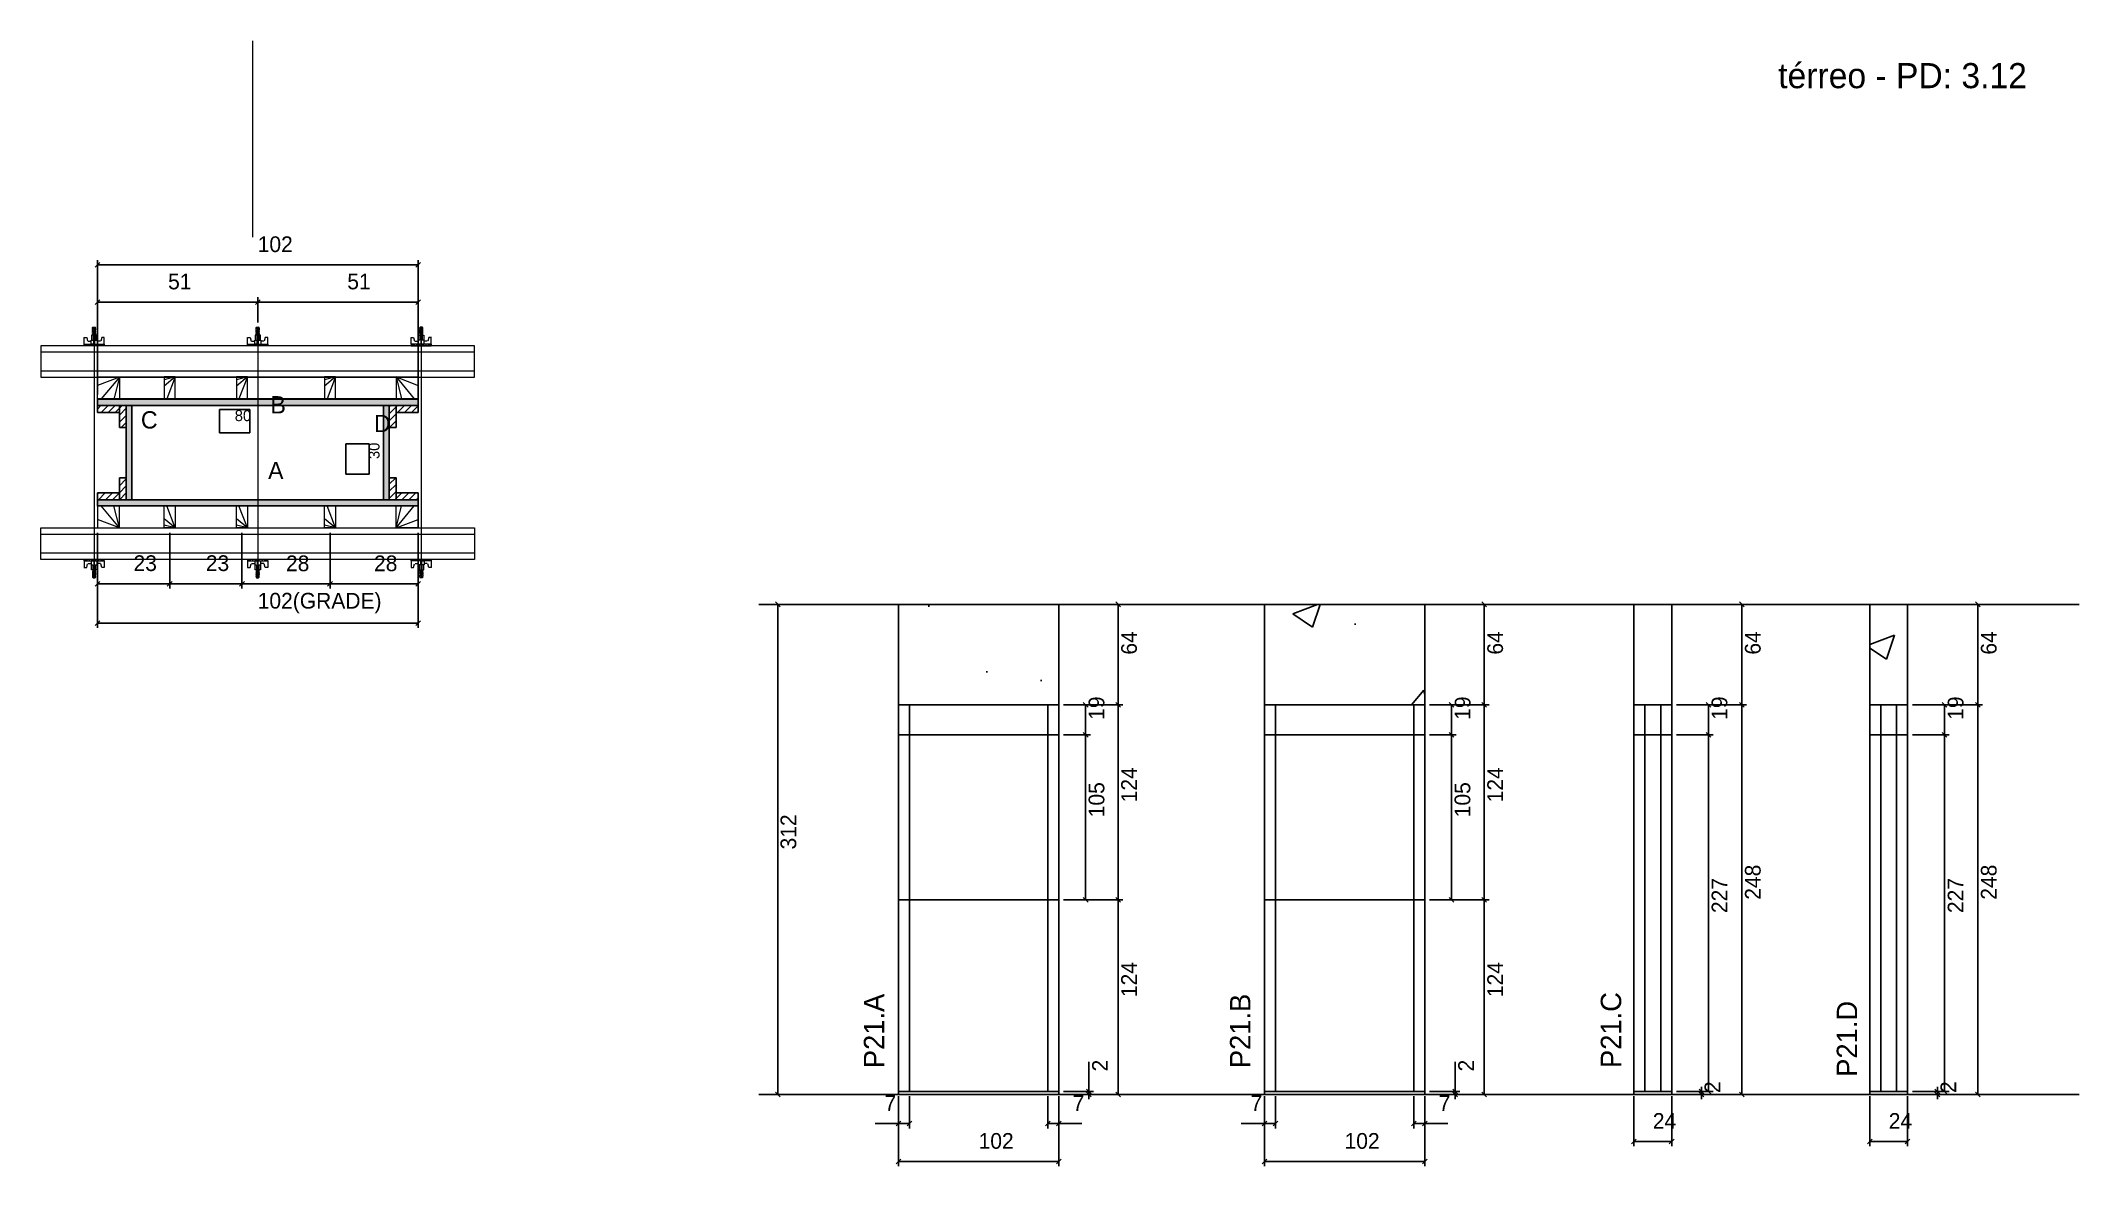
# Model space of a CAD drawing. Header units: metres. Extents: x 17745 to 19042, y 2783 to 3499.
import ezdxf

# ---------------------------------------------------------------- set-up
doc = ezdxf.new("R2010")
doc.units = ezdxf.units.M
for name, color, linetype in [('CHAPA', 7, 'Continuous'), ('COTA', 7, 'Continuous'), ('Hachura', 7, 'Continuous'), ('Madeira', 7, 'Continuous'), ('NOMENCLATURA', 7, 'Continuous'), ('Nível', 7, 'Continuous'), ('Painéis', 7, 'Continuous'), ('Perfil Metálico', 7, 'Continuous'), ('SARR_2.2x7', 7, 'Continuous'), ('SARRAFO', 7, 'Continuous'), ('Texto Seção', 7, 'Continuous'), ('TEXTO_GERAL', 7, 'Continuous')]:
    doc.layers.add(name, color=color, linetype=linetype)

msp = doc.modelspace()

# ---------------------------------------------------------------- hatches: boundary and pattern name
at = {"layer": 'COTA'}
h = msp.add_hatch(dxfattribs=at)
h.set_pattern_fill('AR-CONC')
h.paths.add_polyline_path([(18290.8, 3076.3), (18392.8, 3076.3), (18392.8, 3140.3), (18290.8, 3140.3), (18290.8, 3076.3)])
h = msp.add_hatch(dxfattribs=at)
h.set_pattern_fill('AR-CONC')
h.paths.add_polyline_path([(18523.6, 3076.3), (18625.6, 3076.3), (18625.6, 3140.3), (18523.6, 3140.3), (18523.6, 3076.3)])
h = msp.add_hatch(dxfattribs=at)
h.set_pattern_fill('AR-CONC')
h.paths.add_polyline_path([(18758.7, 3076.3), (18782.7, 3076.3), (18782.7, 3140.3), (18758.7, 3140.3), (18758.7, 3076.3)])
h = msp.add_hatch(dxfattribs=at)
h.set_pattern_fill('AR-CONC')
h.paths.add_polyline_path([(18908.8, 3076.3), (18932.8, 3076.3), (18932.8, 3140.3), (18908.8, 3140.3), (18908.8, 3076.3)])
at = {"layer": 'Hachura'}
h = msp.add_hatch(color=7, dxfattribs=at)
h.dxf.hatch_style = 1
h.paths.add_polyline_path([(17781.2, 3266.9), (17781.2, 3270.9), (17985.2, 3270.9), (17985.2, 3266.9), (17781.2, 3266.9)])
h = msp.add_hatch(color=7, dxfattribs=at)
h.dxf.hatch_style = 1
h.paths.add_polyline_path([(17781.2, 3266.9), (17781.2, 3270.9), (17985.2, 3270.9), (17985.2, 3266.9), (17781.2, 3266.9)])
h = msp.add_hatch(dxfattribs=at)
h.set_pattern_fill('ANSI31')
h.paths.add_polyline_path([(17795.2, 3266.9), (17795.2, 3262.5), (17781.2, 3262.5), (17781.2, 3266.9), (17795.2, 3266.9)])
h = msp.add_hatch(dxfattribs=at)
h.set_pattern_fill('ANSI31')
h.paths.add_polyline_path([(17799.6, 3266.9), (17795.2, 3266.9), (17795.2, 3252.9), (17799.6, 3252.9), (17799.6, 3266.9)])
h = msp.add_hatch(color=7, dxfattribs=at)
h.dxf.hatch_style = 1
h.paths.add_polyline_path([(17803.2, 3266.9), (17799.6, 3266.9), (17799.6, 3206.9), (17803.2, 3206.9), (17803.2, 3266.9)])
h = msp.add_hatch(color=7, dxfattribs=at)
h.dxf.hatch_style = 1
h.paths.add_polyline_path([(17803.2, 3266.9), (17799.6, 3266.9), (17799.6, 3206.9), (17803.2, 3206.9), (17803.2, 3266.9)])
h = msp.add_hatch(color=7, dxfattribs=at)
h.dxf.hatch_style = 1
h.paths.add_polyline_path([(17966.8, 3266.9), (17963.2, 3266.9), (17963.2, 3206.9), (17966.8, 3206.9), (17966.8, 3266.9)])
h = msp.add_hatch(color=7, dxfattribs=at)
h.dxf.hatch_style = 1
h.paths.add_polyline_path([(17966.8, 3266.9), (17963.2, 3266.9), (17963.2, 3206.9), (17966.8, 3206.9), (17966.8, 3266.9)])
h = msp.add_hatch(dxfattribs=at)
h.set_pattern_fill('ANSI31')
h.paths.add_polyline_path([(17971.2, 3266.9), (17966.8, 3266.9), (17966.8, 3252.9), (17971.2, 3252.9), (17971.2, 3266.9)])
h = msp.add_hatch(dxfattribs=at)
h.set_pattern_fill('ANSI31')
h.paths.add_polyline_path([(17971.2, 3266.9), (17971.2, 3262.5), (17985.2, 3262.5), (17985.2, 3266.9), (17971.2, 3266.9)])
h = msp.add_hatch(dxfattribs=at)
h.set_pattern_fill('ANSI31')
h.paths.add_polyline_path([(17799.6, 3206.9), (17795.2, 3206.9), (17795.2, 3220.9), (17799.6, 3220.9), (17799.6, 3206.9)])
h = msp.add_hatch(dxfattribs=at)
h.set_pattern_fill('ANSI31')
h.paths.add_polyline_path([(17971.2, 3206.9), (17966.8, 3206.9), (17966.8, 3220.9), (17971.2, 3220.9), (17971.2, 3206.9)])
h = msp.add_hatch(dxfattribs=at)
h.set_pattern_fill('ANSI31')
h.paths.add_polyline_path([(17795.2, 3206.9), (17795.2, 3211.3), (17781.2, 3211.3), (17781.2, 3206.9), (17795.2, 3206.9)])
h = msp.add_hatch(color=7, dxfattribs=at)
h.dxf.hatch_style = 1
h.paths.add_polyline_path([(17781.2, 3206.9), (17781.2, 3202.9), (17985.2, 3202.9), (17985.2, 3206.9), (17781.2, 3206.9)])
h = msp.add_hatch(color=7, dxfattribs=at)
h.dxf.hatch_style = 1
h.paths.add_polyline_path([(17781.2, 3206.9), (17781.2, 3202.9), (17985.2, 3202.9), (17985.2, 3206.9), (17781.2, 3206.9)])
h = msp.add_hatch(dxfattribs=at)
h.set_pattern_fill('ANSI31')
h.paths.add_polyline_path([(17971.2, 3206.9), (17971.2, 3211.3), (17985.2, 3211.3), (17985.2, 3206.9), (17971.2, 3206.9)])

# ---------------------------------------------------------------- linework, layer by layer
at = {"layer": 'CHAPA', "color": 1, "lineweight": 25}
for points in [[(17781.2, 3266.9), (17781.2, 3270.9), (17985.2, 3270.9), (17985.2, 3266.9)], [(17781.2, 3266.9), (17781.2, 3270.9), (17985.2, 3270.9), (17985.2, 3266.9)], [(17803.2, 3266.9), (17799.6, 3266.9), (17799.6, 3206.9), (17803.2, 3206.9)], [(17803.2, 3266.9), (17799.6, 3266.9), (17799.6, 3206.9), (17803.2, 3206.9)], [(17966.8, 3266.9), (17963.2, 3266.9), (17963.2, 3206.9), (17966.8, 3206.9)], [(17966.8, 3266.9), (17963.2, 3266.9), (17963.2, 3206.9), (17966.8, 3206.9)], [(17781.2, 3206.9), (17781.2, 3202.9), (17985.2, 3202.9), (17985.2, 3206.9)], [(17781.2, 3206.9), (17781.2, 3202.9), (17985.2, 3202.9), (17985.2, 3206.9)]]:
    msp.add_lwpolyline(points, close=True, dxfattribs=at)
at = {"layer": 'COTA', "color": 241, "lineweight": 25}
for p, q in [((17781.2, 3273.9), (17781.2, 3359.4)), ((17985.2, 3273.9), (17985.2, 3359.4)), ((17985.2, 3356.4), (17781.2, 3356.4)), ((17781.2, 3307.9), (17781.2, 3335.7)), ((17883.2, 3319.7), (17883.2, 3335.7)), ((17883.2, 3319.7), (17883.2, 3335.7)), ((17985.2, 3307.9), (17985.2, 3335.7)), ((17781.2, 3332.7), (17883.2, 3332.7)), ((17985.2, 3332.7), (17883.2, 3332.7)), ((17781.2, 3185.9), (17781.2, 3125.4)), ((17781.2, 3185.9), (17781.2, 3150.3)), ((17827.2, 3185.9), (17827.2, 3150.3)), ((17827.2, 3185.9), (17827.2, 3150.3)), ((17873.2, 3185.9), (17873.2, 3150.3)), ((17873.2, 3185.9), (17873.2, 3150.3)), ((17929.2, 3185.9), (17929.2, 3150.3)), ((17929.2, 3185.9), (17929.2, 3150.3)), ((17985.2, 3185.9), (17985.2, 3125.4)), ((17985.2, 3185.9), (17985.2, 3150.3)), ((17781.2, 3153.3), (17827.2, 3153.3)), ((17827.2, 3153.3), (17873.2, 3153.3)), ((17873.2, 3153.3), (17929.2, 3153.3)), ((17929.2, 3153.3), (17985.2, 3153.3)), ((18392.8, 3140.3), (18290.8, 3140.3)), ((18290.8, 3076.3), (18290.8, 3140.3)), ((18392.8, 3076.3), (18392.8, 3140.3)), ((18625.6, 3140.3), (18523.6, 3140.3)), ((18523.6, 3076.3), (18523.6, 3140.3)), ((18625.6, 3076.3), (18625.6, 3140.3)), ((17985.2, 3128.4), (17781.2, 3128.4))]:
    msp.add_line(p, q, dxfattribs=at)
at = {"layer": 'COTA', "color": 0, "lineweight": 25}
for p, q in [((17782.7, 3357.9), (17779.7, 3354.9)), ((17983.7, 3354.9), (17986.7, 3357.9)), ((17782.7, 3334.2), (17779.7, 3331.2)), ((17884.7, 3334.2), (17881.7, 3331.2)), ((17881.7, 3331.2), (17884.7, 3334.2)), ((17983.7, 3331.2), (17986.7, 3334.2)), ((17782.7, 3154.8), (17779.7, 3151.8)), ((17825.7, 3151.8), (17828.7, 3154.8)), ((17828.7, 3154.8), (17825.7, 3151.8)), ((17871.7, 3151.8), (17874.7, 3154.8)), ((17874.7, 3154.8), (17871.7, 3151.8)), ((17927.7, 3151.8), (17930.7, 3154.8)), ((17930.7, 3154.8), (17927.7, 3151.8)), ((17983.7, 3151.8), (17986.7, 3154.8)), ((18215.5, 3138.8), (18212.5, 3141.8)), ((18432.1, 3138.8), (18429.1, 3141.8)), ((18665, 3138.8), (18662, 3141.8)), ((18828.9, 3138.8), (18825.9, 3141.8)), ((18979, 3138.8), (18976, 3141.8)), ((17782.7, 3129.9), (17779.7, 3126.9)), ((17983.7, 3126.9), (17986.7, 3129.9)), ((18411.4, 3074.8), (18408.4, 3077.8)), ((18429.1, 3077.8), (18432.1, 3074.8)), ((18432.1, 3074.8), (18429.1, 3077.8)), ((18644.2, 3074.8), (18641.2, 3077.8)), ((18662, 3077.8), (18665, 3074.8)), ((18665, 3074.8), (18662, 3077.8)), ((18807.7, 3074.8), (18804.7, 3077.8)), ((18825.9, 3077.8), (18828.9, 3074.8)), ((18828.9, 3074.8), (18825.9, 3077.8)), ((18957.8, 3074.8), (18954.8, 3077.8)), ((18976, 3077.8), (18979, 3074.8)), ((18979, 3074.8), (18976, 3077.8)), ((18408.4, 3058.8), (18411.4, 3055.8)), ((18411.4, 3055.8), (18408.4, 3058.8)), ((18641.2, 3058.8), (18644.2, 3055.8)), ((18644.2, 3055.8), (18641.2, 3058.8)), ((18804.7, 3058.8), (18807.7, 3055.8)), ((18807.7, 3055.8), (18804.7, 3058.8)), ((18954.8, 3058.8), (18957.8, 3055.8)), ((18957.8, 3055.8), (18954.8, 3058.8)), ((18408.4, 2953.8), (18411.4, 2950.8)), ((18432.1, 2950.8), (18429.1, 2953.8)), ((18429.1, 2953.8), (18432.1, 2950.8)), ((18641.2, 2953.8), (18644.2, 2950.8)), ((18665, 2950.8), (18662, 2953.8)), ((18662, 2953.8), (18665, 2950.8)), ((18212.5, 2829.8), (18215.5, 2826.8)), ((18410.5, 2831.8), (18413.5, 2828.8)), ((18413.5, 2826.8), (18410.5, 2829.8)), ((18429.1, 2829.8), (18432.1, 2826.8)), ((18643.4, 2831.8), (18646.4, 2828.8)), ((18646.4, 2826.8), (18643.4, 2829.8)), ((18662, 2829.8), (18665, 2826.8)), ((18800.1, 2831.8), (18803.1, 2828.8)), ((18803.1, 2826.8), (18800.1, 2829.8)), ((18804.7, 2831.8), (18807.7, 2828.8)), ((18825.9, 2829.8), (18828.9, 2826.8)), ((18950.2, 2831.8), (18953.2, 2828.8)), ((18953.2, 2826.8), (18950.2, 2829.8)), ((18954.8, 2831.8), (18957.8, 2828.8)), ((18976, 2829.8), (18979, 2826.8)), ((18292.3, 2811.3), (18289.3, 2808.3)), ((18296.3, 2808.3), (18299.3, 2811.3)), ((18387.3, 2811.3), (18384.3, 2808.3)), ((18391.3, 2808.3), (18394.3, 2811.3)), ((18525.1, 2811.3), (18522.1, 2808.3)), ((18529.1, 2808.3), (18532.1, 2811.3)), ((18620.1, 2811.3), (18617.1, 2808.3)), ((18624.1, 2808.3), (18627.1, 2811.3)), ((18760.2, 2799.9), (18757.2, 2796.9)), ((18781.2, 2796.9), (18784.2, 2799.9)), ((18910.3, 2799.9), (18907.3, 2796.9)), ((18931.3, 2796.9), (18934.3, 2799.9)), ((18292.3, 2787.2), (18289.3, 2784.2)), ((18391.3, 2784.2), (18394.3, 2787.2)), ((18525.1, 2787.2), (18522.1, 2784.2)), ((18624.1, 2784.2), (18627.1, 2787.2))]:
    msp.add_line(p, q, dxfattribs=at)
at = {"layer": 'COTA', "color": 180, "lineweight": 25}
for p, q in [((17878.3, 3264.4), (17859, 3264.4)), ((17859, 3264.4), (17859, 3249.4)), ((17878.3, 3249.4), (17878.3, 3264.4)), ((17859, 3249.4), (17878.3, 3249.4)), ((17954.2, 3242.5), (17939.2, 3242.5)), ((17939.2, 3242.5), (17939.2, 3223.1)), ((17954.2, 3223.1), (17954.2, 3242.5)), ((17939.2, 3223.1), (17954.2, 3223.1))]:
    msp.add_line(p, q, dxfattribs=at)
at = {"layer": 'COTA', "color": 4, "lineweight": 25}
for p, q in [((18205.1, 3140.3), (18217, 3140.3)), ((18214, 2828.3), (18214, 3140.3)), ((18395.8, 3140.3), (18433.6, 3140.3)), ((18430.6, 3076.3), (18430.6, 3140.3)), ((18628.6, 3140.3), (18666.5, 3140.3)), ((18663.5, 3076.3), (18663.5, 3140.3)), ((18785.7, 3140.3), (18830.4, 3140.3)), ((18827.4, 3076.3), (18827.4, 3140.3)), ((18935.8, 3140.3), (18980.5, 3140.3)), ((18977.5, 3076.3), (18977.5, 3140.3)), ((18395.8, 3076.3), (18433.6, 3076.3)), ((18395.8, 3076.3), (18412.9, 3076.3)), ((18395.8, 3076.3), (18433.6, 3076.3)), ((18409.9, 3057.3), (18409.9, 3076.3)), ((18430.6, 2952.3), (18430.6, 3076.3)), ((18628.6, 3076.3), (18666.5, 3076.3)), ((18628.6, 3076.3), (18645.7, 3076.3)), ((18628.6, 3076.3), (18666.5, 3076.3)), ((18642.7, 3057.3), (18642.7, 3076.3)), ((18663.5, 2952.3), (18663.5, 3076.3)), ((18785.7, 3076.3), (18830.4, 3076.3)), ((18785.7, 3076.3), (18830.4, 3076.3)), ((18785.7, 3076.3), (18809.2, 3076.3)), ((18806.2, 3076.3), (18806.2, 3057.3)), ((18827.4, 2828.3), (18827.4, 3076.3)), ((18935.8, 3076.3), (18980.5, 3076.3)), ((18935.8, 3076.3), (18980.5, 3076.3)), ((18935.8, 3076.3), (18959.3, 3076.3)), ((18956.3, 3076.3), (18956.3, 3057.3)), ((18977.5, 2828.3), (18977.5, 3076.3)), ((18395.8, 3057.3), (18412.9, 3057.3)), ((18395.8, 3057.3), (18412.9, 3057.3)), ((18409.9, 2952.3), (18409.9, 3057.3)), ((18628.6, 3057.3), (18645.7, 3057.3)), ((18628.6, 3057.3), (18645.7, 3057.3)), ((18642.7, 2952.3), (18642.7, 3057.3)), ((18785.7, 3057.3), (18809.2, 3057.3)), ((18785.7, 3057.3), (18809.2, 3057.3)), ((18806.2, 3057.3), (18806.2, 2830.3)), ((18935.8, 3057.3), (18959.3, 3057.3)), ((18935.8, 3057.3), (18959.3, 3057.3)), ((18956.3, 3057.3), (18956.3, 2830.3)), ((18395.8, 2952.3), (18433.6, 2952.3)), ((18395.8, 2952.3), (18412.9, 2952.3)), ((18395.8, 2952.3), (18433.6, 2952.3)), ((18430.6, 2828.3), (18430.6, 2952.3)), ((18628.6, 2952.3), (18666.5, 2952.3)), ((18628.6, 2952.3), (18645.7, 2952.3)), ((18628.6, 2952.3), (18666.5, 2952.3)), ((18663.5, 2828.3), (18663.5, 2952.3)), ((18412, 2830.3), (18412, 2849.1)), ((18644.9, 2830.3), (18644.9, 2849.1)), ((18205.1, 2828.3), (18217, 2828.3)), ((18290.8, 2827.3), (18290.8, 2782.7)), ((18297.8, 2827.3), (18297.8, 2806.8)), ((18385.8, 2827.3), (18385.8, 2806.8)), ((18392.8, 2827.3), (18392.8, 2782.7)), ((18395.8, 2830.3), (18415, 2830.3)), ((18395.8, 2828.3), (18415, 2828.3)), ((18395.8, 2828.3), (18433.6, 2828.3)), ((18412, 2828.3), (18412, 2830.3)), ((18412, 2828.3), (18412, 2825.3)), ((18523.6, 2827.3), (18523.6, 2782.7)), ((18530.6, 2827.3), (18530.6, 2806.8)), ((18618.6, 2827.3), (18618.6, 2806.8)), ((18625.6, 2827.3), (18625.6, 2782.7)), ((18628.6, 2830.3), (18647.9, 2830.3)), ((18628.6, 2828.3), (18647.9, 2828.3)), ((18628.6, 2828.3), (18666.5, 2828.3)), ((18644.9, 2828.3), (18644.9, 2830.3)), ((18644.9, 2828.3), (18644.9, 2825.3)), ((18758.7, 2827.3), (18758.7, 2795.4)), ((18782.7, 2827.3), (18782.7, 2795.4)), ((18785.7, 2830.3), (18804.6, 2830.3)), ((18785.7, 2830.3), (18809.2, 2830.3)), ((18785.7, 2828.3), (18804.6, 2828.3)), ((18785.7, 2828.3), (18830.4, 2828.3)), ((18801.6, 2830.3), (18801.6, 2833.3)), ((18801.6, 2828.3), (18801.6, 2830.3)), ((18801.6, 2828.3), (18801.6, 2825.3)), ((18908.8, 2827.3), (18908.8, 2795.4)), ((18932.8, 2827.3), (18932.8, 2795.4)), ((18935.8, 2830.3), (18954.7, 2830.3)), ((18935.8, 2830.3), (18959.3, 2830.3)), ((18935.8, 2828.3), (18954.7, 2828.3)), ((18935.8, 2828.3), (18980.5, 2828.3)), ((18951.7, 2830.3), (18951.7, 2833.3)), ((18951.7, 2828.3), (18951.7, 2830.3)), ((18951.7, 2828.3), (18951.7, 2825.3)), ((18290.8, 2825.3), (18290.8, 2806.8)), ((18392.8, 2825.3), (18392.8, 2806.8)), ((18523.6, 2825.3), (18523.6, 2806.8)), ((18625.6, 2825.3), (18625.6, 2806.8)), ((18290.8, 2809.8), (18276, 2809.8)), ((18297.8, 2809.8), (18290.8, 2809.8)), ((18385.8, 2809.8), (18392.8, 2809.8)), ((18392.8, 2809.8), (18407.5, 2809.8)), ((18523.6, 2809.8), (18508.9, 2809.8)), ((18530.6, 2809.8), (18523.6, 2809.8)), ((18618.6, 2809.8), (18625.6, 2809.8)), ((18625.6, 2809.8), (18640.4, 2809.8)), ((18758.7, 2798.4), (18782.7, 2798.4)), ((18908.8, 2798.4), (18932.8, 2798.4)), ((18392.8, 2785.7), (18290.8, 2785.7)), ((18625.6, 2785.7), (18523.6, 2785.7))]:
    msp.add_line(p, q, dxfattribs=at)
at = {"layer": 'COTA', "color": 241, "lineweight": 25}
for points in [[(18782.7, 3076.3), (18782.7, 3140.3), (18758.7, 3140.3), (18758.7, 3076.3)], [(18932.8, 3076.3), (18932.8, 3140.3), (18908.8, 3140.3), (18908.8, 3076.3)]]:
    msp.add_lwpolyline(points, dxfattribs=at)
at = {"layer": 'Hachura', "color": 0, "lineweight": 9}
for p, q in [((17772.7, 3310.1), (17774.4, 3310.1)), ((17772.8, 3304.9), (17772.8, 3310.1)), ((17774.4, 3310.1), (17775, 3307.9)), ((17775.3, 3307.7), (17777.3, 3307.7)), ((17777.3, 3308.4), (17781.1, 3308.4)), ((17777.3, 3305.9), (17777.3, 3308.4)), ((17780.9, 3311.7), (17777.5, 3311.7)), ((17777.5, 3311.7), (17777.5, 3308.4)), ((17780.9, 3311.6), (17777.5, 3311.6)), ((17778.1, 3316), (17780.3, 3314.9)), ((17780.2, 3314.7), (17778.1, 3315.8)), ((17778.1, 3314.9), (17780.3, 3313.8)), ((17780.2, 3313.5), (17778.1, 3314.6)), ((17778.1, 3313.7), (17780.3, 3312.6)), ((17780.2, 3312.4), (17778.1, 3313.4)), ((17779.3, 3311.7), (17778.1, 3312.3)), ((17778.2, 3316.4), (17778.5, 3316.7)), ((17778.2, 3316.1), (17778.2, 3316.4)), ((17780.1, 3316.4), (17778.2, 3316.4)), ((17778.2, 3316.1), (17780.1, 3315.1)), ((17778.2, 3316.1), (17780.1, 3315.1)), ((17778.2, 3314.9), (17778.2, 3315.6)), ((17780.1, 3314.6), (17778.2, 3315.6)), ((17778.2, 3314.9), (17780.1, 3314)), ((17778.2, 3313.8), (17778.2, 3314.4)), ((17780.1, 3313.5), (17778.2, 3314.4)), ((17778.2, 3314.2), (17778.2, 3314.4)), ((17778.2, 3313.8), (17780.1, 3312.8)), ((17778.2, 3312.6), (17778.2, 3313.3)), ((17780.1, 3312.3), (17778.2, 3313.3)), ((17778.2, 3312.6), (17780.1, 3311.7)), ((17779.1, 3311.7), (17778.2, 3312.1)), ((17778.2, 3311.7), (17778.2, 3312.1)), ((17778.5, 3316.7), (17779.8, 3316.7)), ((17778.6, 3311.7), (17778.6, 3308.4)), ((17780.1, 3315.8), (17778.8, 3316.4)), ((17778.9, 3305.9), (17778.9, 3307.9)), ((17780.2, 3315.9), (17779.1, 3316.4)), ((17779.4, 3307.9), (17779.4, 3305.9)), ((17779.6, 3316.4), (17780.3, 3316.1)), ((17780.1, 3316.4), (17779.8, 3316.7)), ((17779.8, 3316.4), (17780.1, 3316.3)), ((17780.1, 3315.8), (17780.1, 3315.1)), ((17780.1, 3314), (17780.1, 3314.6)), ((17780.1, 3313.2), (17780.1, 3313.5)), ((17780.1, 3313.2), (17780.1, 3312.8)), ((17780.1, 3312.3), (17780.1, 3311.7)), ((17780.1, 3311.7), (17780.1, 3308.4)), ((17780.9, 3308.4), (17780.9, 3311.7)), ((17781.1, 3308.4), (17780.9, 3308.4)), ((17781.1, 3308.4), (17780.9, 3308.4)), ((17781.1, 3308.4), (17781.1, 3305.9)), ((17783.1, 3307.7), (17781.1, 3307.7)), ((17784, 3310.1), (17783.4, 3307.9)), ((17785.6, 3310.1), (17784, 3310.1)), ((17785.6, 3305.9), (17785.6, 3310.1)), ((17876.7, 3310.1), (17878.4, 3310.1)), ((17876.8, 3304.9), (17876.8, 3310.1)), ((17878.4, 3310.1), (17879, 3307.9)), ((17879.3, 3307.7), (17881.3, 3307.7)), ((17881.3, 3308.4), (17885.1, 3308.4)), ((17881.3, 3305.9), (17881.3, 3308.4)), ((17884.9, 3311.7), (17881.5, 3311.7)), ((17881.5, 3311.7), (17881.5, 3308.4)), ((17884.9, 3311.6), (17881.5, 3311.6)), ((17882.1, 3316), (17884.3, 3314.9)), ((17884.2, 3314.7), (17882.1, 3315.8)), ((17882.1, 3314.9), (17884.3, 3313.8)), ((17884.2, 3313.5), (17882.1, 3314.6)), ((17882.1, 3313.7), (17884.3, 3312.6)), ((17884.2, 3312.4), (17882.1, 3313.4)), ((17883.3, 3311.7), (17882.1, 3312.3)), ((17882.2, 3316.4), (17882.5, 3316.7)), ((17882.2, 3316.1), (17882.2, 3316.4)), ((17884.1, 3316.4), (17882.2, 3316.4)), ((17882.2, 3316.1), (17884.1, 3315.1)), ((17882.2, 3316.1), (17884.1, 3315.1)), ((17882.2, 3314.9), (17882.2, 3315.6)), ((17884.1, 3314.6), (17882.2, 3315.6)), ((17882.2, 3314.9), (17884.1, 3314)), ((17882.2, 3313.8), (17882.2, 3314.4)), ((17884.1, 3313.5), (17882.2, 3314.4)), ((17882.2, 3314.2), (17882.2, 3314.4)), ((17882.2, 3313.8), (17884.1, 3312.8)), ((17882.2, 3312.6), (17882.2, 3313.3)), ((17884.1, 3312.3), (17882.2, 3313.3)), ((17882.2, 3312.6), (17884.1, 3311.7)), ((17883.1, 3311.7), (17882.2, 3312.1)), ((17882.2, 3311.7), (17882.2, 3312.1)), ((17882.5, 3316.7), (17883.8, 3316.7)), ((17882.6, 3311.7), (17882.6, 3308.4)), ((17884.1, 3315.8), (17882.8, 3316.4)), ((17882.9, 3305.9), (17882.9, 3307.9)), ((17884.2, 3315.9), (17883.1, 3316.4)), ((17883.4, 3307.9), (17883.4, 3305.9)), ((17883.6, 3316.4), (17884.3, 3316.1)), ((17884.1, 3316.4), (17883.8, 3316.7)), ((17883.8, 3316.4), (17884.1, 3316.3)), ((17884.1, 3315.8), (17884.1, 3315.1)), ((17884.1, 3314), (17884.1, 3314.6)), ((17884.1, 3313.2), (17884.1, 3313.5)), ((17884.1, 3313.2), (17884.1, 3312.8)), ((17884.1, 3312.3), (17884.1, 3311.7)), ((17884.1, 3311.7), (17884.1, 3308.4)), ((17884.9, 3308.4), (17884.9, 3311.7)), ((17885.1, 3308.4), (17884.9, 3308.4)), ((17885.1, 3308.4), (17884.9, 3308.4)), ((17885.1, 3308.4), (17885.1, 3305.9)), ((17887.1, 3307.7), (17885.1, 3307.7)), ((17888, 3310.1), (17887.4, 3307.9)), ((17889.6, 3310.1), (17888, 3310.1)), ((17889.6, 3305.9), (17889.6, 3310.1)), ((17980.8, 3305.9), (17980.8, 3310.1)), ((17980.8, 3310.1), (17982.4, 3310.1)), ((17982.4, 3310.1), (17983, 3307.9)), ((17983.3, 3307.7), (17985.3, 3307.7)), ((17989.1, 3308.4), (17985.3, 3308.4)), ((17985.3, 3308.4), (17985.3, 3305.9)), ((17985.3, 3308.4), (17985.5, 3308.4)), ((17985.3, 3308.4), (17985.5, 3308.4)), ((17985.5, 3311.7), (17988.9, 3311.7)), ((17985.5, 3308.4), (17985.5, 3311.7)), ((17985.5, 3311.6), (17988.9, 3311.6)), ((17986.8, 3316.4), (17986.1, 3316.1)), ((17988.3, 3316), (17986.1, 3314.9)), ((17988.3, 3314.9), (17986.1, 3313.8)), ((17988.3, 3313.7), (17986.1, 3312.6)), ((17986.2, 3315.9), (17987.3, 3316.4)), ((17986.2, 3314.7), (17988.3, 3315.8)), ((17986.2, 3313.5), (17988.3, 3314.6)), ((17986.2, 3312.4), (17988.3, 3313.4)), ((17986.3, 3316.4), (17986.6, 3316.7)), ((17986.6, 3316.4), (17986.3, 3316.3)), ((17986.3, 3315.8), (17987.6, 3316.4)), ((17986.3, 3316.4), (17988.2, 3316.4)), ((17988.2, 3316.1), (17986.3, 3315.1)), ((17988.2, 3316.1), (17986.3, 3315.1)), ((17986.3, 3315.8), (17986.3, 3315.1)), ((17986.3, 3314.6), (17988.2, 3315.6)), ((17988.2, 3314.9), (17986.3, 3314)), ((17986.3, 3314), (17986.3, 3314.6)), ((17986.3, 3313.5), (17988.2, 3314.4)), ((17988.2, 3313.8), (17986.3, 3312.8)), ((17986.3, 3313.2), (17986.3, 3313.5)), ((17986.3, 3312.3), (17988.2, 3313.3)), ((17986.3, 3313.2), (17986.3, 3312.8)), ((17988.2, 3312.6), (17986.3, 3311.7)), ((17986.3, 3312.3), (17986.3, 3311.7)), ((17986.3, 3311.7), (17986.3, 3308.4)), ((17987.9, 3316.7), (17986.6, 3316.7)), ((17987, 3307.9), (17987, 3305.9)), ((17987.1, 3311.7), (17988.3, 3312.3)), ((17987.3, 3311.7), (17988.2, 3312.1)), ((17987.5, 3305.9), (17987.5, 3307.9)), ((17987.8, 3311.7), (17987.8, 3308.4)), ((17988.2, 3316.4), (17987.9, 3316.7)), ((17988.2, 3316.1), (17988.2, 3316.4)), ((17988.2, 3314.9), (17988.2, 3315.6)), ((17988.2, 3313.8), (17988.2, 3314.4)), ((17988.2, 3314.2), (17988.2, 3314.4)), ((17988.2, 3312.6), (17988.2, 3313.3)), ((17988.2, 3311.7), (17988.2, 3312.1)), ((17988.9, 3311.7), (17988.9, 3308.4)), ((17989.1, 3305.9), (17989.1, 3308.4)), ((17991.1, 3307.7), (17989.1, 3307.7)), ((17992, 3310.1), (17991.4, 3307.9)), ((17993.7, 3310.1), (17992, 3310.1)), ((17993.6, 3304.9), (17993.6, 3310.1)), ((17772.7, 3305.9), (17785.6, 3305.9)), ((17772.7, 3305.9), (17777.9, 3305.9)), ((17785.6, 3304.9), (17772.8, 3304.9)), ((17772.9, 3305.9), (17772.9, 3304.9)), ((17773.1, 3305.9), (17773.1, 3304.9)), ((17773.4, 3305.9), (17773.4, 3304.9)), ((17773.9, 3305.9), (17773.9, 3304.9)), ((17774.7, 3305.9), (17774.7, 3304.9)), ((17776.2, 3305.9), (17776.2, 3304.9)), ((17784.7, 3304.9), (17776.9, 3304.9)), ((17779.2, 3305.9), (17777.3, 3305.9)), ((17777.9, 3305.9), (17778.6, 3305.9)), ((17778.2, 3305.5), (17778.2, 3305.7)), ((17778.2, 3305.1), (17778.2, 3305.5)), ((17779.2, 3305.9), (17779.2, 3304.9)), ((17780.2, 3305.7), (17780.2, 3305.3)), ((17782.2, 3305.9), (17782.2, 3304.9)), ((17783.7, 3305.9), (17783.7, 3304.9)), ((17784.5, 3305.9), (17784.5, 3304.9)), ((17785, 3305.9), (17785, 3304.9)), ((17785.3, 3305.9), (17785.3, 3304.9)), ((17785.5, 3305.9), (17785.5, 3304.9)), ((17785.6, 3305.9), (17785.6, 3304.9)), ((17876.7, 3305.9), (17889.6, 3305.9)), ((17876.7, 3305.9), (17881.9, 3305.9)), ((17889.6, 3304.9), (17876.8, 3304.9)), ((17876.9, 3305.9), (17876.9, 3304.9)), ((17877.1, 3305.9), (17877.1, 3304.9)), ((17877.4, 3305.9), (17877.4, 3304.9)), ((17877.9, 3305.9), (17877.9, 3304.9)), ((17878.7, 3305.9), (17878.7, 3304.9)), ((17880.2, 3305.9), (17880.2, 3304.9)), ((17888.7, 3304.9), (17880.9, 3304.9)), ((17883.2, 3305.9), (17881.3, 3305.9)), ((17881.9, 3305.9), (17882.6, 3305.9)), ((17882.2, 3305.5), (17882.2, 3305.7)), ((17882.2, 3305.1), (17882.2, 3305.5)), ((17883.2, 3305.9), (17883.2, 3304.9)), ((17884.2, 3305.7), (17884.2, 3305.3)), ((17886.2, 3305.9), (17886.2, 3304.9)), ((17887.7, 3305.9), (17887.7, 3304.9)), ((17888.5, 3305.9), (17888.5, 3304.9)), ((17889, 3305.9), (17889, 3304.9)), ((17889.3, 3305.9), (17889.3, 3304.9)), ((17889.5, 3305.9), (17889.5, 3304.9)), ((17889.6, 3305.9), (17889.6, 3304.9)), ((17993.7, 3305.9), (17980.8, 3305.9)), ((17980.8, 3305.9), (17980.8, 3304.9)), ((17980.8, 3304.9), (17993.6, 3304.9)), ((17980.9, 3305.9), (17980.9, 3304.9)), ((17981.1, 3305.9), (17981.1, 3304.9)), ((17981.4, 3305.9), (17981.4, 3304.9)), ((17981.7, 3304.9), (17989.5, 3304.9)), ((17981.9, 3305.9), (17981.9, 3304.9)), ((17982.7, 3305.9), (17982.7, 3304.9)), ((17984.2, 3305.9), (17984.2, 3304.9)), ((17986.2, 3305.7), (17986.2, 3305.3)), ((17987.2, 3305.9), (17989.1, 3305.9)), ((17987.2, 3305.9), (17987.2, 3304.9)), ((17988.5, 3305.9), (17987.8, 3305.9)), ((17988.2, 3305.5), (17988.2, 3305.7)), ((17988.2, 3305.1), (17988.2, 3305.5)), ((17993.7, 3305.9), (17988.5, 3305.9)), ((17990.2, 3305.9), (17990.2, 3304.9)), ((17991.7, 3305.9), (17991.7, 3304.9)), ((17992.5, 3305.9), (17992.5, 3304.9)), ((17993, 3305.9), (17993, 3304.9)), ((17993.3, 3305.9), (17993.3, 3304.9)), ((17993.5, 3305.9), (17993.5, 3304.9)), ((17772.7, 3168), (17785.6, 3168)), ((17772.7, 3168), (17777.9, 3168)), ((17785.6, 3168.9), (17772.8, 3168.9)), ((17772.8, 3168.9), (17772.8, 3163.8)), ((17772.9, 3168), (17772.9, 3169)), ((17773.1, 3168), (17773.1, 3169)), ((17773.4, 3168), (17773.4, 3169)), ((17773.9, 3168), (17773.9, 3169)), ((17774.4, 3163.8), (17775, 3166)), ((17774.7, 3168), (17774.7, 3169)), ((17775.3, 3166.2), (17777.3, 3166.2)), ((17776.2, 3168), (17776.2, 3169)), ((17784.7, 3168.9), (17776.9, 3168.9)), ((17779.2, 3168), (17777.3, 3168)), ((17777.3, 3168), (17777.3, 3165.5)), ((17777.3, 3165.5), (17781.1, 3165.5)), ((17777.5, 3162.2), (17777.5, 3165.5)), ((17777.9, 3168), (17778.6, 3168)), ((17778.2, 3168.8), (17778.2, 3168.4)), ((17778.2, 3168.4), (17778.2, 3168.2)), ((17778.6, 3162.2), (17778.6, 3165.5)), ((17778.9, 3168), (17778.9, 3166)), ((17779.2, 3168), (17779.2, 3168.9)), ((17779.4, 3166), (17779.4, 3168)), ((17780.1, 3162.2), (17780.1, 3165.5)), ((17780.2, 3168.2), (17780.2, 3168.6)), ((17780.9, 3165.5), (17780.9, 3162.2)), ((17781.1, 3165.5), (17780.9, 3165.5)), ((17781.1, 3165.5), (17780.9, 3165.5)), ((17781.1, 3165.5), (17781.1, 3168)), ((17783.1, 3166.2), (17781.1, 3166.2)), ((17782.2, 3168), (17782.2, 3168.9)), ((17784, 3163.8), (17783.4, 3166)), ((17783.7, 3168), (17783.7, 3169)), ((17784.5, 3168), (17784.5, 3169)), ((17785, 3168), (17785, 3169)), ((17785.3, 3168), (17785.3, 3169)), ((17785.5, 3168), (17785.5, 3169)), ((17785.6, 3168), (17785.6, 3168.9)), ((17785.6, 3168), (17785.6, 3163.8)), ((17876.7, 3168), (17889.6, 3168)), ((17876.7, 3168), (17881.9, 3168)), ((17889.6, 3168.9), (17876.8, 3168.9)), ((17876.8, 3168.9), (17876.8, 3163.8)), ((17876.9, 3168), (17876.9, 3169)), ((17877.1, 3168), (17877.1, 3169)), ((17877.4, 3168), (17877.4, 3169)), ((17877.9, 3168), (17877.9, 3169)), ((17878.4, 3163.8), (17879, 3166)), ((17878.7, 3168), (17878.7, 3169)), ((17879.3, 3166.2), (17881.3, 3166.2)), ((17880.2, 3168), (17880.2, 3169)), ((17888.7, 3168.9), (17880.9, 3168.9)), ((17883.2, 3168), (17881.3, 3168)), ((17881.3, 3168), (17881.3, 3165.5)), ((17881.3, 3165.5), (17885.1, 3165.5)), ((17881.5, 3162.2), (17881.5, 3165.5)), ((17881.9, 3168), (17882.6, 3168)), ((17882.2, 3168.8), (17882.2, 3168.4)), ((17882.2, 3168.4), (17882.2, 3168.2)), ((17882.6, 3162.2), (17882.6, 3165.5)), ((17882.9, 3168), (17882.9, 3166)), ((17883.2, 3168), (17883.2, 3168.9)), ((17883.4, 3166), (17883.4, 3168)), ((17884.1, 3162.2), (17884.1, 3165.5)), ((17884.2, 3168.2), (17884.2, 3168.6)), ((17884.9, 3165.5), (17884.9, 3162.2)), ((17885.1, 3165.5), (17884.9, 3165.5)), ((17885.1, 3165.5), (17884.9, 3165.5)), ((17885.1, 3165.5), (17885.1, 3168)), ((17887.1, 3166.2), (17885.1, 3166.2)), ((17886.2, 3168), (17886.2, 3168.9)), ((17888, 3163.8), (17887.4, 3166)), ((17887.7, 3168), (17887.7, 3169)), ((17888.5, 3168), (17888.5, 3169)), ((17889, 3168), (17889, 3169)), ((17889.3, 3168), (17889.3, 3169)), ((17889.5, 3168), (17889.5, 3169)), ((17889.6, 3168), (17889.6, 3168.9)), ((17889.6, 3168), (17889.6, 3163.8)), ((17980.8, 3168.9), (17993.6, 3168.9)), ((17980.8, 3168), (17980.8, 3168.9)), ((17993.7, 3168), (17980.8, 3168)), ((17980.8, 3168), (17980.8, 3163.8)), ((17980.9, 3168), (17980.9, 3169)), ((17981.1, 3168), (17981.1, 3169)), ((17981.4, 3168), (17981.4, 3169)), ((17981.7, 3168.9), (17989.5, 3168.9)), ((17981.9, 3168), (17981.9, 3169)), ((17982.4, 3163.8), (17983, 3166)), ((17982.7, 3168), (17982.7, 3169)), ((17983.3, 3166.2), (17985.3, 3166.2)), ((17984.2, 3168), (17984.2, 3168.9)), ((17985.3, 3165.5), (17985.3, 3168)), ((17989.1, 3165.5), (17985.3, 3165.5)), ((17985.3, 3165.5), (17985.5, 3165.5)), ((17985.3, 3165.5), (17985.5, 3165.5)), ((17985.5, 3165.5), (17985.5, 3162.2)), ((17986.2, 3168.2), (17986.2, 3168.6)), ((17986.3, 3162.2), (17986.3, 3165.5)), ((17987, 3166), (17987, 3168)), ((17987.2, 3168), (17987.2, 3168.9)), ((17987.2, 3168), (17989.1, 3168)), ((17987.5, 3168), (17987.5, 3166)), ((17988.5, 3168), (17987.8, 3168)), ((17987.8, 3162.2), (17987.8, 3165.5)), ((17988.2, 3168.8), (17988.2, 3168.4)), ((17988.2, 3168.4), (17988.2, 3168.2)), ((17993.7, 3168), (17988.5, 3168)), ((17988.9, 3162.2), (17988.9, 3165.5)), ((17989.1, 3168), (17989.1, 3165.5)), ((17991.1, 3166.2), (17989.1, 3166.2)), ((17990.2, 3168), (17990.2, 3169)), ((17992, 3163.8), (17991.4, 3166)), ((17991.7, 3168), (17991.7, 3169)), ((17992.5, 3168), (17992.5, 3169)), ((17993, 3168), (17993, 3169)), ((17993.3, 3168), (17993.3, 3169)), ((17993.5, 3168), (17993.5, 3169)), ((17993.6, 3168.9), (17993.6, 3163.8)), ((17772.7, 3163.8), (17774.4, 3163.8)), ((17780.9, 3162.3), (17777.5, 3162.3)), ((17780.9, 3162.2), (17777.5, 3162.2)), ((17779.3, 3162.2), (17778.1, 3161.6)), ((17780.2, 3161.5), (17778.1, 3160.4)), ((17778.1, 3160.2), (17780.3, 3161.3)), ((17780.2, 3160.4), (17778.1, 3159.3)), ((17778.1, 3159), (17780.3, 3160.1)), ((17780.2, 3159.2), (17778.1, 3158.1)), ((17778.1, 3157.9), (17780.3, 3159)), ((17778.2, 3161.3), (17780.1, 3162.2)), ((17779.1, 3162.2), (17778.2, 3161.8)), ((17778.2, 3162.2), (17778.2, 3161.8)), ((17780.1, 3161.6), (17778.2, 3160.6)), ((17778.2, 3161.3), (17778.2, 3160.6)), ((17778.2, 3160.1), (17780.1, 3161.1)), ((17780.1, 3160.4), (17778.2, 3159.5)), ((17778.2, 3160.1), (17778.2, 3159.5)), ((17778.2, 3159), (17780.1, 3159.9)), ((17778.2, 3159.7), (17778.2, 3159.5)), ((17780.1, 3159.3), (17778.2, 3158.3)), ((17778.2, 3159), (17778.2, 3158.3)), ((17778.2, 3157.8), (17780.1, 3158.8)), ((17778.2, 3157.8), (17780.1, 3158.8)), ((17778.2, 3157.8), (17778.2, 3157.5)), ((17778.2, 3157.5), (17778.5, 3157.1)), ((17780.1, 3157.5), (17778.2, 3157.5)), ((17778.5, 3157.1), (17779.8, 3157.1)), ((17780.1, 3158.1), (17778.8, 3157.5)), ((17780.2, 3158), (17779.1, 3157.5)), ((17779.6, 3157.5), (17780.3, 3157.8)), ((17779.8, 3157.5), (17780.1, 3157.6)), ((17780.1, 3157.5), (17779.8, 3157.1)), ((17780.1, 3161.6), (17780.1, 3162.2)), ((17780.1, 3160.6), (17780.1, 3161.1)), ((17780.1, 3160.6), (17780.1, 3160.4)), ((17780.1, 3159.9), (17780.1, 3159.3)), ((17780.1, 3158.1), (17780.1, 3158.8)), ((17785.6, 3163.8), (17784, 3163.8)), ((17876.7, 3163.8), (17878.4, 3163.8)), ((17884.9, 3162.3), (17881.5, 3162.3)), ((17884.9, 3162.2), (17881.5, 3162.2)), ((17883.3, 3162.2), (17882.1, 3161.6)), ((17884.2, 3161.5), (17882.1, 3160.4)), ((17882.1, 3160.2), (17884.3, 3161.3)), ((17884.2, 3160.4), (17882.1, 3159.3)), ((17882.1, 3159), (17884.3, 3160.1)), ((17884.2, 3159.2), (17882.1, 3158.1)), ((17882.1, 3157.9), (17884.3, 3159)), ((17882.2, 3161.3), (17884.1, 3162.2)), ((17883.1, 3162.2), (17882.2, 3161.8)), ((17882.2, 3162.2), (17882.2, 3161.8)), ((17884.1, 3161.6), (17882.2, 3160.6)), ((17882.2, 3161.3), (17882.2, 3160.6)), ((17882.2, 3160.1), (17884.1, 3161.1)), ((17884.1, 3160.4), (17882.2, 3159.5)), ((17882.2, 3160.1), (17882.2, 3159.5)), ((17882.2, 3159), (17884.1, 3159.9)), ((17882.2, 3159.7), (17882.2, 3159.5)), ((17884.1, 3159.3), (17882.2, 3158.3)), ((17882.2, 3159), (17882.2, 3158.3)), ((17882.2, 3157.8), (17884.1, 3158.8)), ((17882.2, 3157.8), (17884.1, 3158.8)), ((17882.2, 3157.8), (17882.2, 3157.5)), ((17882.2, 3157.5), (17882.5, 3157.1)), ((17884.1, 3157.5), (17882.2, 3157.5)), ((17882.5, 3157.1), (17883.8, 3157.1)), ((17884.1, 3158.1), (17882.8, 3157.5)), ((17884.2, 3158), (17883.1, 3157.5)), ((17883.6, 3157.5), (17884.3, 3157.8)), ((17883.8, 3157.5), (17884.1, 3157.6)), ((17884.1, 3157.5), (17883.8, 3157.1)), ((17884.1, 3161.6), (17884.1, 3162.2)), ((17884.1, 3160.6), (17884.1, 3161.1)), ((17884.1, 3160.6), (17884.1, 3160.4)), ((17884.1, 3159.9), (17884.1, 3159.3)), ((17884.1, 3158.1), (17884.1, 3158.8)), ((17889.6, 3163.8), (17888, 3163.8)), ((17980.8, 3163.8), (17982.4, 3163.8)), ((17985.5, 3162.3), (17988.9, 3162.3)), ((17985.5, 3162.2), (17988.9, 3162.2)), ((17988.3, 3160.2), (17986.1, 3161.3)), ((17988.3, 3159), (17986.1, 3160.1)), ((17988.3, 3157.9), (17986.1, 3159)), ((17986.8, 3157.5), (17986.1, 3157.8)), ((17986.2, 3161.5), (17988.3, 3160.4)), ((17986.2, 3160.4), (17988.3, 3159.3)), ((17986.2, 3159.2), (17988.3, 3158.1)), ((17986.2, 3158), (17987.3, 3157.5)), ((17986.3, 3161.6), (17986.3, 3162.2)), ((17988.2, 3161.3), (17986.3, 3162.2)), ((17986.3, 3161.6), (17988.2, 3160.6)), ((17986.3, 3160.6), (17986.3, 3161.1)), ((17988.2, 3160.1), (17986.3, 3161.1)), ((17986.3, 3160.6), (17986.3, 3160.4)), ((17986.3, 3160.4), (17988.2, 3159.5)), ((17986.3, 3159.9), (17986.3, 3159.3)), ((17988.2, 3159), (17986.3, 3159.9)), ((17986.3, 3159.3), (17988.2, 3158.3)), ((17988.2, 3157.8), (17986.3, 3158.8)), ((17986.3, 3158.1), (17986.3, 3158.8)), ((17988.2, 3157.8), (17986.3, 3158.8)), ((17986.3, 3158.1), (17987.6, 3157.5)), ((17986.6, 3157.5), (17986.3, 3157.6)), ((17986.3, 3157.5), (17986.6, 3157.1)), ((17986.3, 3157.5), (17988.2, 3157.5)), ((17987.9, 3157.1), (17986.6, 3157.1)), ((17987.1, 3162.2), (17988.3, 3161.6)), ((17987.3, 3162.2), (17988.2, 3161.8)), ((17988.2, 3157.5), (17987.9, 3157.1)), ((17988.2, 3162.2), (17988.2, 3161.8)), ((17988.2, 3161.3), (17988.2, 3160.6)), ((17988.2, 3160.1), (17988.2, 3159.5)), ((17988.2, 3159.7), (17988.2, 3159.5)), ((17988.2, 3159), (17988.2, 3158.3)), ((17988.2, 3157.8), (17988.2, 3157.5)), ((17993.7, 3163.8), (17992, 3163.8))]:
    msp.add_line(p, q, dxfattribs=at)
at = {"layer": 'Hachura', "color": 251, "lineweight": 9}
for p, q in [((17779.2, 3315.7), (17779.2, 3161.9)), ((17883.2, 3315.7), (17883.2, 3161.9)), ((17987.2, 3315.7), (17987.2, 3161.9))]:
    msp.add_line(p, q, dxfattribs=at)
at = {"layer": 'Madeira', "color": 126, "lineweight": 18}
for p, q in [((17795.2, 3284.9), (17781.2, 3279.5)), ((17795.2, 3284.9), (17783.7, 3271)), ((17795.2, 3284.9), (17791.7, 3270.9)), ((17830.7, 3285), (17823.7, 3279.2)), ((17830.7, 3285), (17823.7, 3283.2)), ((17830.7, 3285), (17825.3, 3271)), ((17876.7, 3285), (17869.7, 3279.2)), ((17876.7, 3285), (17869.7, 3283.2)), ((17876.7, 3285), (17871.3, 3271)), ((17932.7, 3285), (17925.7, 3279.2)), ((17932.7, 3285), (17925.7, 3283.2)), ((17932.7, 3285), (17927.3, 3271)), ((17971.2, 3285), (17982.7, 3271)), ((17971.2, 3285), (17974.7, 3271)), ((17971.2, 3285), (17985.2, 3279.5)), ((17795.2, 3189), (17781.2, 3194.4)), ((17795.2, 3189), (17783.7, 3202.9)), ((17795.2, 3189), (17791.7, 3202.9)), ((17830.7, 3188.9), (17823.7, 3194.7)), ((17830.7, 3188.9), (17823.7, 3190.7)), ((17830.7, 3188.9), (17825.3, 3202.9)), ((17876.7, 3188.9), (17869.7, 3194.7)), ((17876.7, 3188.9), (17869.7, 3190.7)), ((17876.7, 3188.9), (17871.3, 3202.9)), ((17932.7, 3188.9), (17925.7, 3194.7)), ((17932.7, 3188.9), (17925.7, 3190.7)), ((17932.7, 3188.9), (17927.3, 3202.9)), ((17971.2, 3188.9), (17982.7, 3202.9)), ((17971.2, 3188.9), (17974.7, 3202.9)), ((17971.2, 3188.9), (17985.2, 3194.4))]:
    msp.add_line(p, q, dxfattribs=at)
for points in [[(17985.2, 3285), (17985.2, 3271), (17781.2, 3271), (17781.2, 3285)], [(17795.2, 3284.9), (17795.2, 3270.9), (17781.2, 3271), (17781.2, 3285)], [(17830.7, 3285), (17823.7, 3285), (17823.7, 3271), (17830.7, 3271)], [(17876.7, 3285), (17869.7, 3285), (17869.7, 3271), (17876.7, 3271)], [(17932.7, 3285), (17925.7, 3285), (17925.7, 3271), (17932.7, 3271)], [(17971.2, 3285), (17971.2, 3271), (17985.2, 3270.9), (17985.2, 3284.9)], [(17795.2, 3189), (17795.2, 3203), (17781.2, 3202.9), (17781.2, 3188.9)], [(17985.2, 3188.9), (17985.2, 3202.9), (17781.2, 3202.9), (17781.2, 3188.9)], [(17830.7, 3188.9), (17823.7, 3188.9), (17823.7, 3202.9), (17830.7, 3202.9)], [(17876.7, 3188.9), (17869.7, 3188.9), (17869.7, 3202.9), (17876.7, 3202.9)], [(17932.7, 3188.9), (17925.7, 3188.9), (17925.7, 3202.9), (17932.7, 3202.9)], [(17971.2, 3188.9), (17971.2, 3202.9), (17985.2, 3202.9), (17985.2, 3188.9)]]:
    msp.add_lwpolyline(points, close=True, dxfattribs=at)
at = {"layer": 'Nível', "color": 4, "lineweight": 25}
for p, q in [((18202.1, 3140.3), (19042, 3140.3)), ((18202.1, 2828.3), (19042, 2828.3))]:
    msp.add_line(p, q, dxfattribs=at)
at = {"layer": 'Painéis', "color": 200, "lineweight": 25}
for p, q in [((18290.8, 3076.3), (18290.8, 2828.3)), ((18392.8, 3076.3), (18290.8, 3076.3)), ((18392.8, 2828.3), (18392.8, 3076.3)), ((18523.6, 3076.3), (18523.6, 2828.3)), ((18625.6, 3076.3), (18523.6, 3076.3)), ((18625.6, 2828.3), (18625.6, 3076.3)), ((18758.7, 3076.3), (18758.7, 2830.3)), ((18758.7, 3076.3), (18782.7, 3076.3)), ((18782.7, 3076.3), (18758.7, 3076.3)), ((18782.7, 3076.3), (18758.7, 3076.3)), ((18782.7, 3076.3), (18758.7, 3076.3)), ((18782.7, 2830.3), (18782.7, 3076.3)), ((18782.7, 3076.3), (18782.7, 2830.3)), ((18908.8, 3076.3), (18908.8, 2830.3)), ((18908.8, 3076.3), (18932.8, 3076.3)), ((18932.8, 3076.3), (18908.8, 3076.3)), ((18932.8, 3076.3), (18908.8, 3076.3)), ((18932.8, 3076.3), (18908.8, 3076.3)), ((18932.8, 2830.3), (18932.8, 3076.3)), ((18932.8, 3076.3), (18932.8, 2830.3)), ((18290.8, 3057.3), (18392.8, 3057.3)), ((18523.6, 3057.3), (18625.6, 3057.3)), ((18758.7, 3057.3), (18782.7, 3057.3)), ((18782.7, 3057.3), (18758.7, 3057.3)), ((18782.7, 3057.3), (18758.7, 3057.3)), ((18782.7, 3057.3), (18758.7, 3057.3)), ((18908.8, 3057.3), (18932.8, 3057.3)), ((18932.8, 3057.3), (18908.8, 3057.3)), ((18932.8, 3057.3), (18908.8, 3057.3)), ((18932.8, 3057.3), (18908.8, 3057.3)), ((18392.8, 2952.3), (18290.8, 2952.3)), ((18625.6, 2952.3), (18523.6, 2952.3)), ((18290.8, 2830.3), (18392.8, 2830.3)), ((18523.6, 2830.3), (18625.6, 2830.3)), ((18758.7, 2830.3), (18782.7, 2830.3)), ((18908.8, 2830.3), (18932.8, 2830.3))]:
    msp.add_line(p, q, dxfattribs=at)
for points in [[(17963.2, 3206.9), (17963.2, 3266.9), (17803.2, 3266.9), (17803.2, 3206.9)], [(18392.8, 2830.3), (18290.8, 2830.3), (18290.8, 2828.3), (18392.8, 2828.3)], [(18625.6, 2830.3), (18523.6, 2830.3), (18523.6, 2828.3), (18625.6, 2828.3)], [(18758.7, 2830.3), (18782.7, 2830.3), (18782.7, 2828.3), (18758.7, 2828.3)], [(18908.8, 2830.3), (18932.8, 2830.3), (18932.8, 2828.3), (18908.8, 2828.3)]]:
    msp.add_lwpolyline(points, close=True, dxfattribs=at)
at = {"layer": 'Perfil Metálico', "color": 224, "lineweight": 18}
for points in [[(17745.2, 3304.9), (17745.2, 3284.9), (18021.2, 3284.9), (18021.2, 3304.9)], [(18021.2, 3288.9), (18021.2, 3300.9), (17745.2, 3300.9), (17745.2, 3288.9)], [(17745.2, 3168.9), (17745.2, 3188.9), (18021.2, 3188.9), (18021.2, 3168.9)], [(18021.2, 3184.9), (18021.2, 3172.9), (17745.2, 3172.9), (17745.2, 3184.9)]]:
    msp.add_lwpolyline(points, close=True, dxfattribs=at)
at = {"layer": 'SARR_2.2x7', "color": 40, "lineweight": 25}
for p, q in [((18297.8, 3076.3), (18290.8, 3076.3)), ((18297.8, 3057.3), (18297.8, 3076.3)), ((18385.8, 3057.3), (18385.8, 3076.3)), ((18385.8, 3076.3), (18392.8, 3076.3)), ((18530.6, 3076.3), (18523.6, 3076.3)), ((18530.6, 3057.3), (18530.6, 3076.3)), ((18618.6, 3057.3), (18618.6, 3076.3)), ((18618.6, 3076.3), (18625.6, 3076.3)), ((18765.7, 3076.3), (18765.7, 2830.3)), ((18775.7, 3076.3), (18775.7, 2830.3)), ((18915.8, 3076.3), (18915.8, 2830.3)), ((18925.8, 3076.3), (18925.8, 2830.3)), ((18297.8, 2952.3), (18297.8, 3057.3)), ((18385.8, 2952.3), (18385.8, 3057.3)), ((18530.6, 2952.3), (18530.6, 3057.3)), ((18618.6, 2952.3), (18618.6, 3057.3)), ((18297.8, 2830.3), (18297.8, 2952.3)), ((18385.8, 2830.3), (18385.8, 2952.3)), ((18530.6, 2830.3), (18530.6, 2952.3)), ((18618.6, 2830.3), (18618.6, 2952.3))]:
    msp.add_line(p, q, dxfattribs=at)
at = {"layer": 'SARRAFO', "color": 251, "lineweight": 25}
for points in [[(17781.2, 3262.5), (17795.2, 3262.5), (17795.2, 3266.9), (17781.2, 3266.9)], [(17795.2, 3252.9), (17795.2, 3266.9), (17799.6, 3266.9), (17799.6, 3252.9)], [(17966.8, 3252.9), (17966.8, 3266.9), (17971.2, 3266.9), (17971.2, 3252.9)], [(17985.2, 3262.5), (17971.2, 3262.5), (17971.2, 3266.9), (17985.2, 3266.9)], [(17795.2, 3220.9), (17795.2, 3206.9), (17799.6, 3206.9), (17799.6, 3220.9)], [(17966.8, 3220.9), (17966.8, 3206.9), (17971.2, 3206.9), (17971.2, 3220.9)], [(17781.2, 3211.3), (17795.2, 3211.3), (17795.2, 3206.9), (17781.2, 3206.9)], [(17985.2, 3211.3), (17971.2, 3211.3), (17971.2, 3206.9), (17985.2, 3206.9)]]:
    msp.add_lwpolyline(points, close=True, dxfattribs=at)
at = {"layer": 'Texto Seção', "color": 252, "lineweight": 15}
msp.add_line((17880.2, 3374), (17880.2, 3499), dxfattribs=at)

# ---------------------------------------------------------------- texts
at = {"layer": 'COTA', "color": 241, "lineweight": 25}
for s, p in [('102', (17883.2, 3364.5)), ('51', (17826.2, 3340.8)), ('51', (17940.2, 3340.8)), ('23', (17804.2, 3161.5)), ('23', (17850.2, 3161.5)), ('28', (17901.2, 3161.4)), ('28', (17957.2, 3161.4)), ('102(GRADE)', (17883.2, 3137.6))]:
    msp.add_text(s, height=10, dxfattribs=at).set_placement(p)
at = {"layer": 'COTA', "color": 1, "lineweight": 25}
msp.add_text('80', height=7, dxfattribs=at).set_placement((17868.6, 3256.9))
msp.add_text('30', height=7, rotation=90, dxfattribs=at).set_placement((17960.7, 3232.8))
at = {"layer": 'COTA', "color": 240, "lineweight": 25}
for s, p in [('64', (18442.5, 3108.3)), ('64', (18675.4, 3108.3)), ('64', (18839.3, 3108.3)), ('64', (18989.4, 3108.3)), ('19', (18421.8, 3066.8)), ('19', (18654.7, 3066.8)), ('19', (18818.1, 3066.8)), ('19', (18968.3, 3066.8)), ('124', (18442.5, 3014.3)), ('124', (18675.4, 3014.3)), ('105', (18421.8, 3004.8)), ('105', (18654.6, 3004.8)), ('312', (18225.8, 2984.3)), ('248', (18839.3, 2952.3)), ('248', (18989.4, 2952.3)), ('227', (18818.1, 2943.8)), ('227', (18968.3, 2943.8)), ('124', (18442.5, 2890.3)), ('124', (18675.4, 2890.3)), ('2', (18424, 2843)), ('2', (18656.9, 2843)), ('2', (18813.6, 2829.3)), ('2', (18963.7, 2829.3))]:
    msp.add_text(s, height=10, rotation=90, dxfattribs=at).set_placement(p)
for s, p in [('7', (18281.9, 2817.8)), ('7', (18401.6, 2817.8)), ('7', (18514.8, 2817.8)), ('7', (18634.5, 2817.8)), ('24', (18770.7, 2806.5)), ('24', (18920.8, 2806.5)), ('102', (18341.8, 2793.8)), ('102', (18574.6, 2793.8))]:
    msp.add_text(s, height=10, dxfattribs=at).set_placement(p)
at = {"layer": 'NOMENCLATURA', "color": 2, "lineweight": 25}
msp.add_text('térreo - PD: 3.12', height=16, dxfattribs=at).set_placement((18850.5, 3468.8))
at = {"layer": 'Texto Seção', "color": 7, "lineweight": 15}
for s, p in [('P21.A', (18281.8, 2845.1)), ('P21.C', (18750.6, 2845.2)), ('P21.B', (18514.7, 2845.1)), ('P21.D', (18900.7, 2839.6))]:
    msp.add_text(s, height=13, rotation=90, dxfattribs=at).set_placement(p)
at = {"layer": 'TEXTO_GERAL', "color": 7, "lineweight": 25}
for s, p in [('B', (17891.3, 3261.8)), ('C', (17808.9, 3252.2)), ('D', (17957.2, 3249.9)), ('A', (17889.8, 3220))]:
    msp.add_text(s, height=11, dxfattribs=at).set_placement(p)

doc.saveas('drawing.dxf')
